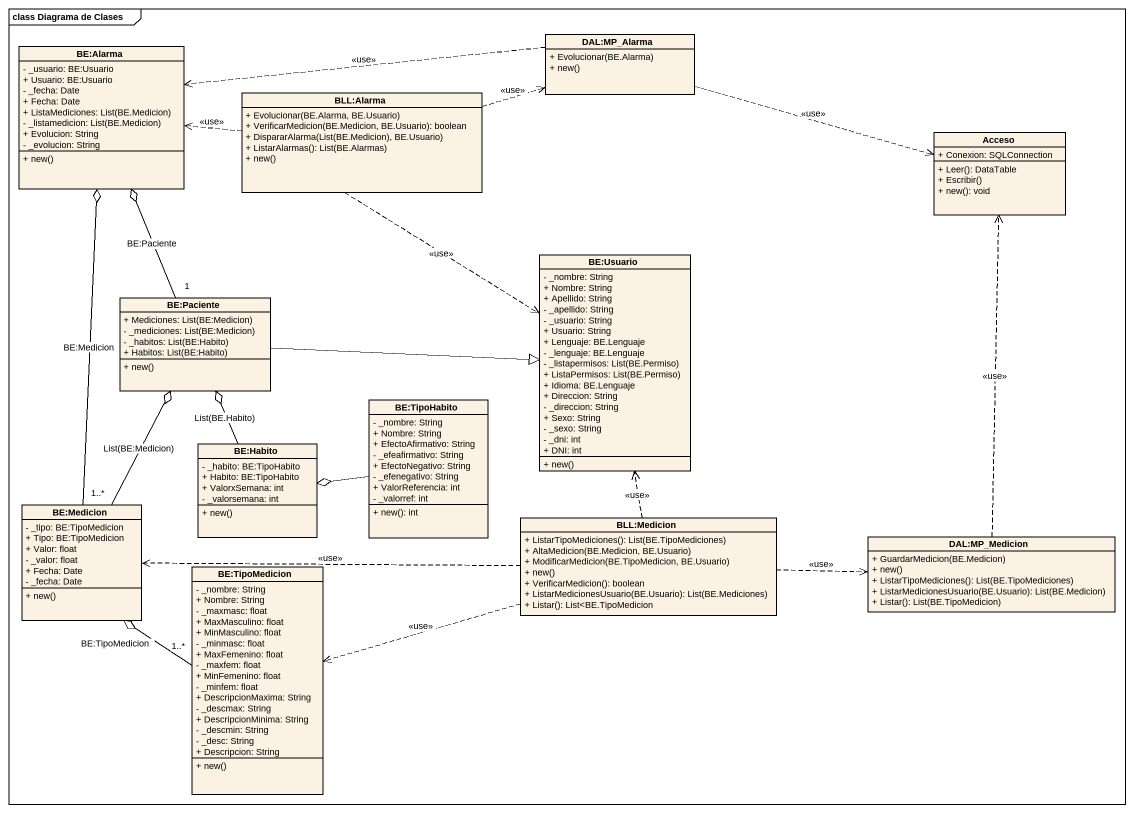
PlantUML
@startuml
mainframe class Diagrama de Clases
hide circle
hide empty members
skinparam classAttributeIconSize 0
class "BE:Alarma" as BE_Alarma {
  - _usuario: BE:Usuario
  + Usuario: BE:Usuario
  - _fecha: Date
  + Fecha: Date
  {field} + ListaMediciones: List(BE.Medicion)
  {field} - _listamedicion: List(BE.Medicion)
  + Evolucion: String
  - _evolucion: String
  + new()
}
class "DAL:MP_Alarma" as DAL_MP_Alarma {
  + Evolucionar(BE.Alarma)
  + new()
}
class "BLL:Alarma" as BLL_Alarma {
  + Evolucionar(BE.Alarma, BE.Usuario)
  + VerificarMedicion(BE.Medicion, BE.Usuario): boolean
  + DispararAlarma(List(BE.Medicion), BE.Usuario)
  + ListarAlarmas(): List(BE.Alarmas)
  + new()
}
class Acceso {
  + Conexion: SQLConnection
  + Leer(): DataTable
  + Escribir()
  + new(): void
}
class "BE:Usuario" as BE_Usuario {
  - _nombre: String
  + Nombre: String
  + Apellido: String
  - _apellido: String
  - _usuario: String
  + Usuario: String
  + Lenguaje: BE.Lenguaje
  - _lenguaje: BE.Lenguaje
  {field} - _listapermisos: List(BE.Permiso)
  {field} + ListaPermisos: List(BE.Permiso)
  + Idioma: BE.Lenguaje
  + Direccion: String
  - _direccion: String
  + Sexo: String
  - _sexo: String
  - _dni: int
  + DNI: int
  + new()
}
class "BE:Paciente" as BE_Paciente {
  {field} + Mediciones: List(BE:Medicion)
  {field} - _mediciones: List(BE:Medicion)
  {field} - _habitos: List(BE:Habito)
  {field} + Habitos: List(BE:Habito)
  + new()
}
class "BE:TipoHabito" as BE_TipoHabito {
  - _nombre: String
  + Nombre: String
  + EfectoAfirmativo: String
  - _efeafirmativo: String
  + EfectoNegativo: String
  - _efenegativo: String
  + ValorReferencia: int
  - _valorref: int
  + new(): int
}
class "BE:Habito" as BE_Habito {
  - _habito: BE:TipoHabito
  + Habito: BE:TipoHabito
  + ValorxSemana: int
  - _valorsemana: int
  + new()
}
class "BE:Medicion" as BE_Medicion {
  - _tipo: BE:TipoMedicion
  + Tipo: BE:TipoMedicion
  + Valor: float
  - _valor: float
  + Fecha: Date
  - _fecha: Date
  + new()
}
class "BLL:Medicion" as BLL_Medicion {
  + ListarTipoMediciones(): List(BE.TipoMediciones)
  + AltaMedicion(BE.Medicion, BE.Usuario)
  + ModificarMedicion(BE.TipoMedicion, BE.Usuario)
  + new()
  + VerificarMedicion(): boolean
  + ListarMedicionesUsuario(BE.Usuario): List(BE.Mediciones)
  + Listar(): List<BE.TipoMedicion
}
class "DAL:MP_Medicion" as DAL_MP_Medicion {
  + GuardarMedicion(BE.Medicion)
  + new()
  + ListarTipoMediciones(): List(BE.TipoMediciones)
  + ListarMedicionesUsuario(BE.Usuario): List(BE.Medicion)
  + Listar(): List(BE.TipoMedicion)
}
class "BE:TipoMedicion" as BE_TipoMedicion {
  - _nombre: String
  + Nombre: String
  - _maxmasc: float
  + MaxMasculino: float
  + MinMasculino: float
  - _minmasc: float
  + MaxFemenino: float
  - _maxfem: float
  + MinFemenino: float
  - _minfem: float
  + DescripcionMaxima: String
  - _descmax: String
  + DescripcionMinima: String
  - _descmin: String
  - _desc: String
  + Descripcion: String
  + new()
}
DAL_MP_Alarma .left.> BE_Alarma : <<use>>
DAL_MP_Alarma .right.> Acceso : <<use>>
BLL_Alarma .left.> BE_Alarma : <<use>>
BLL_Alarma .right.> DAL_MP_Alarma : <<use>>
BLL_Alarma ..> BE_Usuario : <<use>>
BE_Paciente "1" -up-o BE_Alarma : BE:Paciente
BE_Paciente -right-|> BE_Usuario
BE_TipoHabito -left-o BE_Habito
BE_Habito -up-o BE_Paciente : List(BE.Habito)
BE_Medicion "1..*" -up-o BE_Alarma : BE:Medicion
BE_Medicion -up-o BE_Paciente : List(BE:Medicion)
BLL_Medicion .up.> BE_Usuario : <<use>>
BLL_Medicion .left.> BE_Medicion : <<use>>
BLL_Medicion .right.> DAL_MP_Medicion : <<use>>
BLL_Medicion .left.> BE_TipoMedicion : <<use>>
DAL_MP_Medicion .up.> Acceso : <<use>>
BE_TipoMedicion "1..*" -up-o BE_Medicion : BE:TipoMedicion
@enduml
